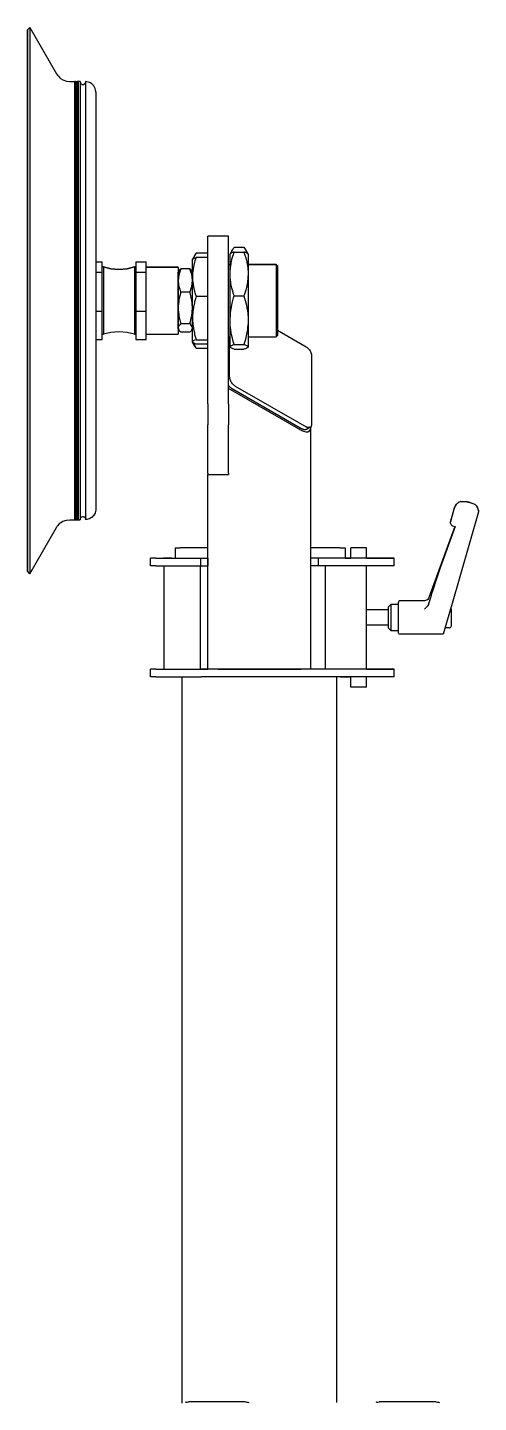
# Model space of a CAD drawing. Header units: inches. Extents: x -233729 to 737493, y -275239 to 196021.
# Drawn here: x 486933 to 487108, y 20398 to 20932 of the extents above; entities that cross this region are included whole.
import ezdxf

# ---------------------------------------------------------------- set-up
doc = ezdxf.new("R2010")
doc.units = ezdxf.units.IN
doc.header["$MEASUREMENT"] = 0
doc.layers.add('P_AX', color=7, linetype='Continuous')

# ---------------------------------------------------------------- blocks, each defined once
blk = doc.blocks.new('A$C48CB4C16')
at = {"layer": 'P_AX', "color": 6, "linetype": 'Continuous'}
for p, q in [((3289.48, 533.52, 710.66), (3289.48, 251.85, 710.66)), ((3291.01, 533.21, 710.66), (3290.7, 533.31, 710.66)), ((3314.1, 533.11, 710.66), (3291.9, 533.11, 710.66)), ((3314.99, 533.21, 710.66), (3315.3, 533.31, 710.66)), ((3349.48, 533.31, 710.66), (3349.48, 251.85, 710.66)), ((3365.01, 533.21, 710.66), (3364.7, 533.31, 710.66)), ((3388.1, 533.11, 710.66), (3365.9, 533.11, 710.66)), ((3388.99, 533.21, 710.66), (3389.3, 533.31, 710.66)), ((3277.23, 251.85, 710.66), (3277.23, 248.85, 710.66)), ((3279.23, 251.85, 710.66), (3277.23, 251.85, 710.66)), ((3279.23, 251.85, 710.66), (3297.03, 251.85, 710.66)), ((3301.99, 251.85, 710.66), (3297.03, 251.85, 710.66)), ((3336.58, 251.85, 710.66), (3301.99, 251.85, 710.66)), ((3342.3, 251.85, 710.66), (3336.58, 251.85, 710.66)), ((3371.72, 251.85, 710.66), (3342.3, 251.85, 710.66)), ((3350.98, 251.88, 710.66), (3354.98, 251.88, 710.66)), ((3350.98, 251.88, 710.66), (3350.98, 251.85, 710.66)), ((3360.98, 255.85, 710.66), (3354.98, 255.85, 710.66)), ((3354.98, 255.85, 710.66), (3354.98, 251.85, 710.66)), ((3360.98, 255.85, 710.66), (3360.98, 251.85, 710.66)), ((3371.72, 251.85, 710.66), (3371.72, 248.85, 710.66)), ((3279.23, 248.85, 710.66), (3277.23, 248.85, 710.66)), ((3279.23, 248.85, 710.66), (3277.23, 248.85, 710.66)), ((3279.23, 248.85, 710.66), (3282.33, 248.85, 710.66)), ((3279.23, 248.85, 710.66), (3297.03, 248.85, 710.66)), ((3282.33, 248.85, 710.66), (3282.28, 248.85, 710.66)), ((3282.33, 248.85, 710.66), (3282.28, 248.85, 710.66)), ((3282.69, 248.85, 710.66), (3282.33, 248.85, 710.66)), ((3282.33, 208.85, 710.66), (3282.33, 248.85, 710.66)), ((3282.69, 248.85, 710.66), (3296.6, 248.85, 710.66)), ((3296.6, 248.85, 710.66), (3299.42, 248.85, 710.66)), ((3296.6, 248.85, 710.66), (3296.6, 208.85, 710.66)), ((3301.99, 248.85, 710.66), (3297.03, 248.85, 710.66)), ((3299.42, 248.85, 710.66), (3299.42, 208.85, 710.66)), ((3299.42, 248.85, 710.66), (3299.48, 248.85, 710.66)), ((3299.48, 248.85, 710.66), (3299.48, 173.42, 710.66)), ((3303.48, 248.85, 710.66), (3301.99, 248.85, 710.66)), ((3303.48, 248.85, 710.66), (3335.48, 248.85, 710.66)), ((3335.48, 248.85, 710.66), (3303.48, 248.85, 710.66)), ((3336.58, 248.85, 710.66), (3335.48, 248.85, 710.66)), ((3342.3, 248.85, 710.66), (3336.58, 248.85, 710.66)), ((3339.48, 248.85, 710.66), (3339.48, 155.16, 710.66)), ((3344.94, 248.85, 710.66), (3339.48, 248.85, 710.66)), ((3371.72, 248.85, 710.66), (3342.3, 248.85, 710.66)), ((3344.94, 208.85, 710.66), (3344.94, 248.85, 710.66)), ((3360.26, 248.85, 710.66), (3344.94, 248.85, 710.66)), ((3360.98, 248.85, 710.66), (3360.26, 248.85, 710.66)), ((3360.98, 248.85, 710.66), (3360.98, 208.85, 710.66)), ((3360.98, 248.85, 710.66), (3362.57, 248.85, 710.66)), ((3362.57, 248.85, 710.66), (3371.72, 248.85, 710.66)), ((3373.5, 234.96, 710.66), (3373.48, 234.83, 710.66)), ((3373.48, 234.83, 710.66), (3373.48, 229.09, 710.66)), ((3373.58, 235.13, 710.66), (3373.5, 234.96, 710.66)), ((3373.72, 235.25, 710.66), (3373.58, 235.13, 710.66)), ((3373.89, 235.32, 710.66), (3373.72, 235.25, 710.66)), ((3373.93, 235.32, 710.66), (3373.89, 235.32, 710.66)), ((3373.98, 235.35, 710.66), (3373.93, 235.32, 710.66)), ((3373.98, 235.35, 710.66), (3373.98, 235.33, 710.66)), ((3390.8, 235.35, 710.66), (3373.98, 235.35, 710.66)), ((3393.59, 225.62, 710.66), (3390.8, 235.35, 710.66)), ((3369.48, 231.85, 710.66), (3360.98, 231.85, 710.66)), ((3369.48, 232.85, 710.66), (3370.48, 233.85, 710.66)), ((3369.48, 227.75, 710.66), (3369.48, 232.85, 710.66)), ((3370.48, 226.09, 710.66), (3370.48, 233.85, 710.66)), ((3370.48, 233.85, 710.66), (3373.48, 233.85, 710.66)), ((3393.18, 232.85, 710.66), (3391.51, 232.85, 710.66)), ((3393.18, 232.85, 710.66), (3393.31, 232.84, 710.66)), ((3393.31, 232.84, 710.66), (3393.56, 232.75, 710.66)), ((3393.56, 232.75, 710.66), (3393.77, 232.59, 710.66)), ((3393.77, 232.59, 710.66), (3393.91, 232.37, 710.66)), ((3393.91, 232.37, 710.66), (3393.98, 232.11, 710.66)), ((3393.98, 232.11, 710.66), (3393.98, 231.98, 710.66)), ((3393.98, 231.98, 710.66), (3393.98, 225.65, 710.66)), ((3369.48, 225.85, 710.66), (3360.98, 225.85, 710.66)), ((3369.48, 224.85, 710.66), (3369.48, 227.75, 710.66)), ((3370.48, 223.85, 710.66), (3369.48, 224.85, 710.66)), ((3370.48, 223.85, 710.66), (3370.48, 226.09, 710.66)), ((3373.48, 229.09, 710.66), (3373.48, 222.92, 710.66)), ((3383.95, 225.19, 710.66), (3383.48, 225.62, 710.66)), ((3384.09, 225.04, 710.66), (3383.95, 225.19, 710.66)), ((3384.18, 224.94, 710.66), (3384.09, 225.04, 710.66)), ((3384.39, 224.72, 710.66), (3384.18, 224.94, 710.66)), ((3384.63, 224.42, 710.66), (3384.39, 224.72, 710.66)), ((3384.71, 224.32, 710.66), (3384.63, 224.42, 710.66)), ((3384.77, 224.22, 710.66), (3384.71, 224.32, 710.66)), ((3385.04, 223.75, 710.66), (3384.77, 224.22, 710.66)), ((3393.96, 224.32, 710.66), (3393.59, 225.62, 710.66)), ((3393.77, 225.1, 710.66), (3393.74, 225.08, 710.66)), ((3393.91, 225.33, 710.66), (3393.77, 225.1, 710.66)), ((3393.98, 225.58, 710.66), (3393.91, 225.33, 710.66)), ((3404.42, 187.85, 710.66), (3393.96, 224.32, 710.66)), ((3393.98, 225.65, 710.66), (3393.98, 225.58, 710.66)), ((3373.48, 223.85, 710.66), (3370.48, 223.85, 710.66)), ((3373.5, 222.71, 710.66), (3373.48, 222.92, 710.66)), ((3373.58, 222.55, 710.66), (3373.5, 222.71, 710.66)), ((3373.72, 222.42, 710.66), (3373.58, 222.55, 710.66)), ((3373.89, 222.35, 710.66), (3373.72, 222.42, 710.66)), ((3373.98, 222.35, 710.66), (3373.89, 222.35, 710.66)), ((3383.48, 222.35, 710.66), (3373.98, 222.35, 710.66)), ((3383.95, 222.29, 710.66), (3383.48, 222.35, 710.66)), ((3384.39, 222.11, 710.66), (3383.95, 222.29, 710.66)), ((3384.77, 221.83, 710.66), (3384.39, 222.11, 710.66)), ((3385.08, 221.47, 710.66), (3384.77, 221.83, 710.66)), ((3385.08, 223.66, 710.66), (3385.04, 223.75, 710.66)), ((3385.11, 223.59, 710.66), (3385.08, 223.66, 710.66)), ((3385.26, 221.1, 710.66), (3385.08, 221.47, 710.66)), ((3385.26, 223.14, 710.66), (3385.11, 223.59, 710.66)), ((3385.57, 221.99, 710.66), (3385.26, 223.14, 710.66)), ((3395.3, 193.51, 710.66), (3385.26, 221.1, 710.66)), ((3385.67, 221.64, 710.66), (3385.57, 221.99, 710.66)), ((3386.07, 220.29, 710.66), (3385.67, 221.64, 710.66)), ((3386.16, 220, 710.66), (3386.07, 220.29, 710.66)), ((3386.84, 217.86, 710.66), (3386.16, 220, 710.66)), ((3388.06, 214.2, 710.66), (3386.84, 217.86, 710.66)), ((3389.65, 209.61, 710.66), (3388.06, 214.2, 710.66)), ((3230.4, 211.84, 710.66), (3229.48, 210.92, 710.66)), ((3229.48, 0.92, 710.66), (3229.48, 210.92, 710.66)), ((3229.48, 210.92, 710.66), (3229.48, 85.73, 710.66)), ((3230.4, 0, 710.66), (3230.4, 211.84, 710.66)), ((3230.4, 211.84, 710.66), (3240.75, 193.92, 710.66)), ((3277.23, 208.85, 710.66), (3277.23, 205.85, 710.66)), ((3279.23, 208.85, 710.66), (3277.23, 208.85, 710.66)), ((3279.23, 208.85, 710.66), (3296.74, 208.85, 710.66)), ((3296.74, 208.85, 710.66), (3299.48, 208.85, 710.66)), ((3296.74, 208.85, 710.66), (3296.74, 205.85, 710.66)), ((3299.48, 205.85, 710.66), (3299.48, 208.85, 710.66)), ((3342.35, 208.85, 710.66), (3339.48, 208.85, 710.66)), ((3371.72, 208.85, 710.66), (3342.35, 208.85, 710.66)), ((3342.35, 208.85, 710.66), (3342.35, 205.85, 710.66)), ((3371.72, 208.85, 710.66), (3371.72, 205.85, 710.66)), ((3395.38, 193.53, 710.66), (3389.65, 209.61, 710.66)), ((3279.23, 205.85, 710.66), (3277.23, 205.85, 710.66)), ((3279.23, 205.85, 710.66), (3277.23, 205.85, 710.66)), ((3279.23, 205.85, 710.66), (3296.74, 205.85, 710.66)), ((3279.23, 205.85, 710.66), (3282.78, 205.85, 710.66)), ((3285.43, 205.85, 710.66), (3282.23, 205.85, 710.66)), ((3285.43, 205.85, 710.66), (3282.23, 205.85, 710.66)), ((3282.78, 205.85, 710.66), (3286.73, 205.85, 710.66)), ((3286.73, 201.85, 710.66), (3286.73, 205.85, 710.66)), ((3296.74, 205.85, 710.66), (3299.48, 205.85, 710.66)), ((3342.35, 205.85, 710.66), (3339.48, 205.85, 710.66)), ((3371.72, 205.85, 710.66), (3342.35, 205.85, 710.66)), ((3352.73, 201.85, 710.66), (3352.73, 205.85, 710.66)), ((3352.73, 205.85, 710.66), (3354.84, 205.85, 710.66)), ((3354.98, 205.85, 710.66), (3352.73, 205.85, 710.66)), ((3360.98, 205.85, 710.66), (3352.73, 205.85, 710.66)), ((3354.84, 205.85, 710.66), (3354.98, 205.85, 710.66)), ((3354.98, 205.85, 710.66), (3354.98, 201.85, 710.66)), ((3360.98, 205.85, 710.66), (3362.57, 205.85, 710.66)), ((3360.98, 205.85, 710.66), (3360.98, 201.85, 710.66)), ((3362.57, 205.85, 710.66), (3371.72, 205.85, 710.66)), ((3286.73, 201.85, 710.66), (3288.73, 201.85, 710.66)), ((3299.48, 201.85, 710.66), (3288.73, 201.85, 710.66)), ((3350.73, 201.85, 710.66), (3339.48, 201.85, 710.66)), ((3350.73, 201.85, 710.66), (3352.73, 201.85, 710.66)), ((3360.98, 201.85, 710.66), (3354.98, 201.85, 710.66)), ((3240.75, 193.92, 710.66), (3241.02, 193.46, 710.66)), ((3241.02, 193.46, 710.66), (3241.13, 193.3, 710.66)), ((3241.13, 193.3, 710.66), (3241.33, 193.1, 710.66)), ((3241.33, 193.1, 710.66), (3242.09, 192.29, 710.66)), ((3242.09, 192.29, 710.66), (3242.35, 192.12, 710.66)), ((3242.35, 192.12, 710.66), (3243.25, 191.52, 710.66)), ((3393.53, 192.05, 710.66), (3393.59, 192.42, 710.66)), ((3393.53, 192.03, 710.66), (3393.53, 192.05, 710.66)), ((3393.58, 191.68, 710.66), (3393.53, 192.03, 710.66)), ((3393.53, 191.8, 710.66), (3393.53, 192.03, 710.66)), ((3393.53, 191.94, 710.66), (3393.53, 192.03, 710.66)), ((3393.59, 192.42, 710.66), (3393.68, 192.65, 710.66)), ((3393.68, 192.65, 710.66), (3393.83, 192.86, 710.66)), ((3393.83, 192.86, 710.66), (3393.89, 192.93, 710.66)), ((3393.89, 192.93, 710.66), (3394.1, 193.1, 710.66)), ((3394.1, 193.1, 710.66), (3394.44, 193.26, 710.66)), ((3394.44, 193.26, 710.66), (3395.38, 193.53, 710.66)), ((3243.25, 191.52, 710.66), (3244.56, 191.05, 710.66)), ((3244.56, 191.05, 710.66), (3245.94, 190.92, 710.66)), ((3245.94, 190.92, 710.66), (3247.78, 190.92, 710.66)), ((3247.79, 190.95, 710.66), (3247.78, 190.91, 710.66)), ((3247.78, 44.36, 710.66), (3247.78, 190.91, 710.66)), ((3247.83, 190.98, 710.66), (3247.79, 190.95, 710.66)), ((3247.86, 191.05, 710.66), (3247.83, 190.98, 710.66)), ((3247.95, 191.07, 710.66), (3247.86, 191.05, 710.66)), ((3247.98, 191.09, 710.66), (3247.95, 191.07, 710.66)), ((3248.08, 191.06, 710.66), (3247.98, 191.09, 710.66)), ((3248.1, 191.05, 710.66), (3248.08, 191.06, 710.66)), ((3248.16, 190.97, 710.66), (3248.1, 191.05, 710.66)), ((3248.17, 190.95, 710.66), (3248.16, 190.97, 710.66)), ((3248.18, 190.91, 710.66), (3248.17, 190.95, 710.66)), ((3248.18, 190.92, 710.66), (3248.78, 190.92, 710.66)), ((3248.18, 20.92, 710.66), (3248.18, 190.91, 710.66)), ((3248.79, 190.95, 710.66), (3248.78, 190.91, 710.66)), ((3248.78, 20.92, 710.66), (3248.78, 190.91, 710.66)), ((3248.83, 190.98, 710.66), (3248.79, 190.95, 710.66)), ((3248.86, 191.05, 710.66), (3248.83, 190.98, 710.66)), ((3248.95, 191.07, 710.66), (3248.86, 191.05, 710.66)), ((3248.98, 191.09, 710.66), (3248.95, 191.07, 710.66)), ((3249.08, 191.06, 710.66), (3248.98, 191.09, 710.66)), ((3249.1, 191.05, 710.66), (3249.08, 191.06, 710.66)), ((3249.16, 190.97, 710.66), (3249.1, 191.05, 710.66)), ((3249.17, 190.95, 710.66), (3249.16, 190.97, 710.66)), ((3249.18, 190.91, 710.66), (3249.17, 190.95, 710.66)), ((3249.18, 190.92, 710.66), (3249.98, 190.92, 710.66)), ((3249.18, 44.36, 710.66), (3249.18, 190.91, 710.66)), ((3249.98, 117.15, 710.66), (3249.98, 190.92, 710.66)), ((3249.98, 190.72, 710.66), (3250.03, 190.4, 710.66)), ((3250.03, 190.4, 710.66), (3250.04, 190.39, 710.66)), ((3250.04, 190.39, 710.66), (3250.24, 190.04, 710.66)), ((3250.24, 190.04, 710.66), (3250.26, 190.03, 710.66)), ((3250.26, 190.03, 710.66), (3250.57, 189.79, 710.66)), ((3250.57, 189.79, 710.66), (3250.61, 189.79, 710.66)), ((3250.61, 189.79, 710.66), (3250.98, 189.71, 710.66)), ((3250.98, 189.71, 710.66), (3251.02, 189.71, 710.66)), ((3251.02, 189.71, 710.66), (3251.39, 189.79, 710.66)), ((3251.39, 189.79, 710.66), (3251.42, 189.81, 710.66)), ((3251.42, 189.81, 710.66), (3251.72, 190.04, 710.66)), ((3251.72, 190.04, 710.66), (3251.76, 190.08, 710.66)), ((3251.76, 190.08, 710.66), (3251.93, 190.4, 710.66)), ((3251.93, 190.4, 710.66), (3251.98, 190.53, 710.66)), ((3251.98, 20.94, 710.66), (3251.98, 190.91, 710.66)), ((3252.53, 190.85, 710.66), (3251.98, 190.89, 710.66)), ((3253.37, 190.61, 710.66), (3252.53, 190.85, 710.66)), ((3253.57, 190.55, 710.66), (3253.37, 190.61, 710.66)), ((3254.34, 190.09, 710.66), (3253.57, 190.55, 710.66)), ((3254.51, 189.99, 710.66), (3254.34, 190.09, 710.66)), ((3255.13, 189.33, 710.66), (3254.51, 189.99, 710.66)), ((3255.25, 189.19, 710.66), (3255.13, 189.33, 710.66)), ((3255.68, 188.36, 710.66), (3255.25, 189.19, 710.66)), ((3255.75, 188.23, 710.66), (3255.68, 188.36, 710.66)), ((3255.96, 187.23, 710.66), (3255.75, 188.23, 710.66)), ((3255.97, 187.16, 710.66), (3255.96, 187.23, 710.66)), ((3255.98, 186.91, 710.66), (3255.97, 187.16, 710.66)), ((3255.98, 25.03, 710.66), (3255.98, 186.91, 710.66)), ((3393.58, 191.45, 710.66), (3393.53, 191.8, 710.66)), ((3394.67, 187.85, 710.66), (3393.58, 191.68, 710.66)), ((3395.01, 186.44, 710.66), (3393.58, 191.45, 710.66)), ((3395.01, 186.61, 710.66), (3394.67, 187.85, 710.66)), ((3403.65, 185.35, 710.66), (3404.48, 187.36, 710.66)), ((3404.39, 186.83, 710.66), (3404.21, 186.31, 710.66)), ((3404.44, 187.06, 710.66), (3404.39, 186.83, 710.66)), ((3404.48, 187.63, 710.66), (3404.42, 187.85, 710.66)), ((3404.48, 187.55, 710.66), (3404.44, 187.06, 710.66)), ((3404.48, 187.63, 710.66), (3404.48, 187.59, 710.66)), ((3404.48, 187.59, 710.66), (3404.48, 187.63, 710.66)), ((3404.48, 187.59, 710.66), (3404.48, 187.55, 710.66)), ((3404.48, 187.55, 710.66), (3404.48, 187.59, 710.66)), ((3404.48, 187.47, 710.66), (3404.48, 187.58, 710.66)), ((3404.48, 187.47, 710.66), (3404.48, 187.58, 710.66)), ((3404.48, 187.36, 710.66), (3404.48, 187.47, 710.66)), ((3404.48, 187.36, 710.66), (3404.48, 187.47, 710.66)), ((3395.11, 186.31, 710.66), (3395.01, 186.61, 710.66)), ((3395.01, 186.44, 710.66), (3395.97, 184.81, 710.66)), ((3395.27, 185.93, 710.66), (3395.11, 186.31, 710.66)), ((3395.43, 185.62, 710.66), (3395.27, 185.93, 710.66)), ((3395.56, 185.42, 710.66), (3395.43, 185.62, 710.66)), ((3395.6, 185.35, 710.66), (3395.56, 185.42, 710.66)), ((3395.87, 185.01, 710.66), (3395.6, 185.35, 710.66)), ((3395.99, 184.87, 710.66), (3395.87, 185.01, 710.66)), ((3396.37, 184.52, 710.66), (3395.99, 184.87, 710.66)), ((3396.43, 184.47, 710.66), (3396.37, 184.52, 710.66)), ((3396.91, 184.15, 710.66), (3396.43, 184.47, 710.66)), ((3396.97, 184.12, 710.66), (3396.91, 184.15, 710.66)), ((3397.4, 183.92, 710.66), (3396.97, 184.12, 710.66)), ((3397.47, 183.89, 710.66), (3397.4, 183.92, 710.66)), ((3397.58, 183.85, 710.66), (3397.47, 183.89, 710.66)), ((3397.61, 183.85, 710.66), (3397.58, 183.85, 710.66)), ((3397.61, 183.85, 710.66), (3399.69, 183.85, 710.66)), ((3399.69, 183.85, 710.66), (3402.42, 184.63, 710.66)), ((3399.94, 183.92, 710.66), (3399.69, 183.85, 710.66)), ((3399.94, 183.92, 710.66), (3400.31, 184.04, 710.66)), ((3400.02, 183.95, 710.66), (3399.94, 183.92, 710.66)), ((3400.7, 184.16, 710.66), (3400.02, 183.95, 710.66)), ((3400.7, 184.16, 710.66), (3400.02, 183.95, 710.66)), ((3400.31, 184.04, 710.66), (3400.7, 184.16, 710.66)), ((3402.42, 184.7, 710.66), (3400.7, 184.16, 710.66)), ((3400.7, 184.16, 710.66), (3402.42, 184.63, 710.66)), ((3400.85, 184.21, 710.66), (3400.7, 184.16, 710.66)), ((3403.09, 185.01, 710.66), (3402.42, 184.7, 710.66)), ((3403.18, 185.07, 710.66), (3403.09, 185.01, 710.66)), ((3403.78, 185.62, 710.66), (3403.18, 185.07, 710.66)), ((3403.84, 185.7, 710.66), (3403.78, 185.62, 710.66)), ((3404.11, 186.11, 710.66), (3403.84, 185.7, 710.66)), ((3404.21, 186.31, 710.66), (3404.11, 186.11, 710.66)), ((3299.48, 172.83, 710.66), (3299.48, 173.42, 710.66)), ((3299.48, 173.42, 710.66), (3307.48, 173.42, 710.66)), ((3299.48, 172.83, 710.66), (3299.48, 154.09, 710.66)), ((3307.48, 172.83, 710.66), (3307.48, 173.42, 710.66)), ((3307.48, 172.83, 710.66), (3307.48, 154.09, 710.66)), ((3335.48, 156.14, 710.66), (3307.48, 140.08, 710.66)), ((3308.63, 139.92, 710.66), (3336.21, 155.74, 710.66)), ((3310.05, 139.11, 710.66), (3337.62, 154.93, 710.66)), ((3335.48, 156.14, 710.66), (3336.52, 156.62, 710.66)), ((3336.52, 156.62, 710.66), (3337.48, 156.85, 710.66)), ((3337.48, 156.85, 710.66), (3338.31, 156.8, 710.66)), ((3339.11, 155.07, 710.66), (3337.7, 155.88, 710.66)), ((3338.31, 156.8, 710.66), (3338.94, 156.49, 710.66)), ((3338.94, 156.49, 710.66), (3339.34, 155.93, 710.66)), ((3339.34, 155.93, 710.66), (3339.48, 155.16, 710.66)), ((3339.48, 154.7, 710.66), (3339.48, 155.16, 710.66)), ((3299.48, 145.92, 710.66), (3299.48, 154.09, 710.66)), ((3307.48, 145.92, 710.66), (3307.48, 154.09, 710.66)), ((3339.74, 127.47, 710.66), (3339.74, 153.69, 710.66)), ((3299.48, 145.92, 710.66), (3299.48, 121.19, 710.66)), ((3307.48, 145.92, 710.66), (3307.48, 121.19, 710.66)), ((3307.71, 139.15, 710.66), (3307.48, 138.85, 710.66)), ((3307.92, 135.43, 710.66), (3307.92, 119.92, 710.66)), ((3294.45, 123.61, 710.66), (3293.53, 122.03, 710.66)), ((3294.08, 122.39, 710.66), (3294.32, 123.05, 710.66)), ((3294.32, 123.05, 710.66), (3294.47, 123.4, 710.66)), ((3294.76, 124.12, 710.66), (3294.45, 123.61, 710.66)), ((3294.47, 123.4, 710.66), (3294.91, 124.35, 710.66)), ((3294.47, 122.55, 710.66), (3294.91, 122.69, 710.66)), ((3294.91, 124.35, 710.66), (3294.76, 124.12, 710.66)), ((3294.91, 124.35, 710.66), (3299.48, 124.35, 710.66)), ((3294.91, 122.69, 710.66), (3299.48, 122.69, 710.66)), ((3299.48, 124.35, 710.66), (3299.48, 122.69, 710.66)), ((3299.48, 122.69, 710.66), (3299.48, 121.08, 710.66)), ((3308.13, 124.01, 710.66), (3308.08, 123.87, 710.66)), ((3308.13, 124.01, 710.66), (3308.08, 123.92, 710.66)), ((3308.08, 123.92, 710.66), (3308.08, 123.85, 710.66)), ((3308.08, 123.87, 710.66), (3308.08, 123.85, 710.66)), ((3308.08, 123.85, 710.66), (3308.08, 113.53, 710.66)), ((3308.08, 123.85, 710.66), (3308.11, 123.73, 710.66)), ((3308.11, 123.73, 710.66), (3308.13, 123.71, 710.66)), ((3308.33, 124.2, 710.66), (3308.13, 124.01, 710.66)), ((3308.13, 123.71, 710.66), (3308.2, 123.61, 710.66)), ((3308.2, 123.61, 710.66), (3308.29, 123.54, 710.66)), ((3308.29, 123.54, 710.66), (3308.51, 123.4, 710.66)), ((3308.34, 124.21, 710.66), (3308.33, 124.2, 710.66)), ((3308.52, 124.31, 710.66), (3308.34, 124.21, 710.66)), ((3308.51, 123.4, 710.66), (3308.57, 123.37, 710.66)), ((3308.63, 124.37, 710.66), (3308.52, 124.31, 710.66)), ((3308.57, 123.37, 710.66), (3308.73, 123.29, 710.66)), ((3308.99, 124.53, 710.66), (3308.63, 124.37, 710.66)), ((3308.73, 123.29, 710.66), (3308.99, 123.18, 710.66)), ((3309.07, 124.56, 710.66), (3308.99, 124.53, 710.66)), ((3308.99, 123.18, 710.66), (3309.17, 123.12, 710.66)), ((3309.32, 124.64, 710.66), (3309.07, 124.56, 710.66)), ((3309.17, 123.12, 710.66), (3309.58, 122.98, 710.66)), ((3309.69, 124.76, 710.66), (3309.32, 124.64, 710.66)), ((3309.69, 122.95, 710.66), (3309.32, 121.74, 710.66)), ((3309.58, 122.98, 710.66), (3309.69, 122.95, 710.66)), ((3309.69, 124.76, 710.66), (3313.47, 124.76, 710.66)), ((3309.69, 122.95, 710.66), (3313.47, 122.95, 710.66)), ((3313.8, 124.66, 710.66), (3313.47, 124.76, 710.66)), ((3313.47, 122.95, 710.66), (3313.84, 123.07, 710.66)), ((3313.7, 122.23, 710.66), (3313.47, 122.95, 710.66)), ((3313.99, 124.59, 710.66), (3313.8, 124.66, 710.66)), ((3313.84, 123.07, 710.66), (3313.9, 123.09, 710.66)), ((3313.9, 123.09, 710.66), (3314.17, 123.18, 710.66)), ((3314.33, 124.46, 710.66), (3313.99, 124.59, 710.66)), ((3314.17, 123.18, 710.66), (3314.4, 123.28, 710.66)), ((3314.43, 124.42, 710.66), (3314.33, 124.46, 710.66)), ((3314.4, 123.28, 710.66), (3314.65, 123.4, 710.66)), ((3314.65, 124.31, 710.66), (3314.43, 124.42, 710.66)), ((3314.7, 124.28, 710.66), (3314.65, 124.31, 710.66)), ((3314.65, 123.4, 710.66), (3314.75, 123.46, 710.66)), ((3314.94, 124.11, 710.66), (3314.7, 124.28, 710.66)), ((3314.75, 123.46, 710.66), (3314.82, 123.5, 710.66)), ((3314.82, 123.5, 710.66), (3314.97, 123.62, 710.66)), ((3314.96, 124.1, 710.66), (3314.94, 124.11, 710.66)), ((3315.04, 124, 710.66), (3314.96, 124.1, 710.66)), ((3314.97, 123.62, 710.66), (3315.02, 123.68, 710.66)), ((3315.02, 123.68, 710.66), (3315.07, 123.79, 710.66)), ((3315.05, 123.98, 710.66), (3315.04, 124, 710.66)), ((3315.04, 124, 710.66), (3315.08, 123.92, 710.66)), ((3315.06, 123.95, 710.66), (3315.05, 123.98, 710.66)), ((3315.08, 123.85, 710.66), (3315.06, 123.95, 710.66)), ((3315.07, 123.79, 710.66), (3315.08, 123.85, 710.66)), ((3315.08, 123.85, 710.66), (3315.08, 123.92, 710.66)), ((3315.08, 113.53, 710.66), (3315.08, 123.85, 710.66)), ((3326.48, 117.41, 710.66), (3337.62, 123.8, 710.66)), ((3326.48, 117.41, 710.66), (3337.62, 123.8, 710.66)), ((3255.98, 120.98, 710.66), (3258.48, 120.98, 710.66)), ((3258.48, 120.98, 710.66), (3258.48, 109.96, 710.66)), ((3258.48, 118.98, 710.66), (3258.98, 118.98, 710.66)), ((3258.98, 92.86, 710.66), (3258.98, 118.98, 710.66)), ((3261.78, 118.3, 710.66), (3258.98, 118.98, 710.66)), ((3264.98, 118.03, 710.66), (3261.78, 118.3, 710.66)), ((3268.18, 118.3, 710.66), (3264.98, 118.03, 710.66)), ((3270.98, 118.98, 710.66), (3268.18, 118.3, 710.66)), ((3270.98, 103.91, 710.66), (3270.98, 118.98, 710.66)), ((3270.98, 118.98, 710.66), (3271.48, 118.98, 710.66)), ((3271.48, 120.98, 710.66), (3275.48, 120.98, 710.66)), ((3271.48, 109.96, 710.66), (3271.48, 120.98, 710.66)), ((3275.48, 120.98, 710.66), (3275.48, 109.96, 710.66)), ((3275.48, 118.92, 710.66), (3287.98, 118.92, 710.66)), ((3287.98, 104.79, 710.66), (3287.98, 118.92, 710.66)), ((3288.21, 117.31, 710.66), (3288.25, 117.38, 710.66)), ((3288.25, 117.38, 710.66), (3288.55, 117.78, 710.66)), ((3288.35, 117.53, 710.66), (3288.27, 117.41, 710.66)), ((3288.51, 117.72, 710.66), (3288.35, 117.53, 710.66)), ((3288.55, 117.78, 710.66), (3288.56, 117.79, 710.66)), ((3288.56, 117.79, 710.66), (3288.96, 118.19, 710.66)), ((3288.82, 118.05, 710.66), (3288.64, 117.87, 710.66)), ((3288.92, 118.14, 710.66), (3288.82, 118.05, 710.66)), ((3292.5, 118.19, 710.66), (3288.96, 118.19, 710.66)), ((3292.5, 118.19, 710.66), (3292.65, 118.06, 710.66)), ((3292.65, 118.06, 710.66), (3292.9, 117.79, 710.66)), ((3292.9, 117.79, 710.66), (3293.11, 117.54, 710.66)), ((3293.11, 117.54, 710.66), (3293.22, 117.38, 710.66)), ((3293.22, 117.38, 710.66), (3293.25, 117.32, 710.66)), ((3293.48, 121.88, 710.66), (3293.53, 122.02, 710.66)), ((3293.53, 122.02, 710.66), (3293.48, 121.94, 710.66)), ((3293.48, 121.94, 710.66), (3293.48, 121.88, 710.66)), ((3293.54, 121.73, 710.66), (3293.48, 121.88, 710.66)), ((3293.48, 121.88, 710.66), (3293.48, 112.69, 710.66)), ((3293.53, 122.02, 710.66), (3293.54, 122.04, 710.66)), ((3293.54, 122.04, 710.66), (3293.58, 122.09, 710.66)), ((3293.58, 121.68, 710.66), (3293.54, 121.73, 710.66)), ((3293.58, 122.09, 710.66), (3293.71, 122.2, 710.66)), ((3293.71, 121.57, 710.66), (3293.58, 121.68, 710.66)), ((3293.71, 122.2, 710.66), (3293.87, 122.29, 710.66)), ((3293.87, 121.48, 710.66), (3293.71, 121.57, 710.66)), ((3293.87, 122.29, 710.66), (3294.02, 122.37, 710.66)), ((3294.02, 121.4, 710.66), (3293.87, 121.48, 710.66)), ((3293.87, 116.93, 710.66), (3294.22, 118.61, 710.66)), ((3294.02, 122.37, 710.66), (3294.32, 122.49, 710.66)), ((3294.32, 121.28, 710.66), (3294.02, 121.4, 710.66)), ((3294.22, 118.61, 710.66), (3294.32, 119.02, 710.66)), ((3294.32, 122.49, 710.66), (3294.47, 122.55, 710.66)), ((3294.47, 121.22, 710.66), (3294.32, 121.28, 710.66)), ((3294.32, 119.02, 710.66), (3294.76, 120.58, 710.66)), ((3294.91, 121.08, 710.66), (3294.47, 121.22, 710.66)), ((3294.76, 120.58, 710.66), (3294.91, 121.08, 710.66)), ((3294.91, 121.08, 710.66), (3299.48, 121.08, 710.66)), ((3299.48, 121.19, 710.66), (3299.48, 80.92, 710.66)), ((3299.48, 121.08, 710.66), (3299.48, 104.31, 710.66)), ((3307.48, 121.19, 710.66), (3307.48, 80.92, 710.66)), ((3307.48, 119.92, 710.66), (3308.08, 119.92, 710.66)), ((3308.37, 117.38, 710.66), (3308.34, 117.18, 710.66)), ((3308.52, 118.3, 710.66), (3308.37, 117.38, 710.66)), ((3308.7, 119.23, 710.66), (3308.52, 118.3, 710.66)), ((3308.99, 120.52, 710.66), (3308.7, 119.23, 710.66)), ((3309.17, 121.18, 710.66), (3308.99, 120.52, 710.66)), ((3309.32, 121.74, 710.66), (3309.17, 121.18, 710.66)), ((3313.84, 121.74, 710.66), (3313.7, 122.23, 710.66)), ((3314.17, 120.52, 710.66), (3313.84, 121.74, 710.66)), ((3314.25, 120.18, 710.66), (3314.17, 120.52, 710.66)), ((3314.65, 118.3, 710.66), (3314.25, 120.18, 710.66)), ((3314.65, 118.28, 710.66), (3314.65, 118.3, 710.66)), ((3314.82, 117.18, 710.66), (3314.65, 118.28, 710.66)), ((3315.08, 119.92, 710.66), (3325.98, 119.92, 710.66)), ((3325.98, 101.96, 710.66), (3325.98, 119.92, 710.66)), ((3325.98, 119.92, 710.66), (3326.48, 119.42, 710.66)), ((3326.48, 104.75, 710.66), (3326.48, 119.42, 710.66)), ((3249.98, 20.92, 710.66), (3249.98, 117.15, 710.66)), ((3287.98, 116.92, 710.66), (3288.21, 117.31, 710.66)), ((3287.98, 116.92, 710.66), (3287.98, 116.55, 710.66)), ((3287.98, 116.55, 710.66), (3288.01, 116.84, 710.66)), ((3287.99, 116.4, 710.66), (3287.98, 116.55, 710.66)), ((3287.98, 116.55, 710.66), (3287.98, 108.77, 710.66)), ((3288.05, 116.13, 710.66), (3287.99, 116.4, 710.66)), ((3288.01, 116.84, 710.66), (3288.05, 116.97, 710.66)), ((3288.05, 116.97, 710.66), (3288.2, 117.29, 710.66)), ((3288.12, 115.96, 710.66), (3288.05, 116.13, 710.66)), ((3288.25, 115.72, 710.66), (3288.12, 115.96, 710.66)), ((3288.2, 117.29, 710.66), (3288.21, 117.31, 710.66)), ((3288.41, 115.48, 710.66), (3288.25, 115.72, 710.66)), ((3288.25, 111.87, 710.66), (3288.48, 113.07, 710.66)), ((3288.56, 115.31, 710.66), (3288.41, 115.48, 710.66)), ((3288.48, 113.07, 710.66), (3288.56, 113.4, 710.66)), ((3288.91, 114.95, 710.66), (3288.56, 115.31, 710.66)), ((3288.56, 113.4, 710.66), (3288.96, 114.9, 710.66)), ((3288.96, 114.9, 710.66), (3288.91, 114.95, 710.66)), ((3292.5, 114.9, 710.66), (3288.96, 114.9, 710.66)), ((3292.83, 115.22, 710.66), (3292.5, 114.9, 710.66)), ((3292.5, 114.9, 710.66), (3292.74, 114.05, 710.66)), ((3292.74, 114.05, 710.66), (3292.9, 113.4, 710.66)), ((3292.9, 115.31, 710.66), (3292.83, 115.22, 710.66)), ((3293.41, 116.13, 710.66), (3292.9, 115.31, 710.66)), ((3292.9, 113.4, 710.66), (3293.17, 112.14, 710.66)), ((3293.17, 112.14, 710.66), (3293.22, 111.88, 710.66)), ((3293.25, 117.32, 710.66), (3293.38, 117.07, 710.66)), ((3293.25, 117.32, 710.66), (3293.48, 116.92, 710.66)), ((3293.38, 117.07, 710.66), (3293.41, 116.97, 710.66)), ((3293.41, 116.97, 710.66), (3293.48, 116.62, 710.66)), ((3293.43, 116.18, 710.66), (3293.41, 116.13, 710.66)), ((3293.48, 116.55, 710.66), (3293.43, 116.18, 710.66)), ((3293.48, 116.62, 710.66), (3293.48, 116.55, 710.66)), ((3293.48, 112.69, 710.66), (3293.5, 113.5, 710.66)), ((3293.48, 112.69, 710.66), (3293.48, 96.73, 710.66)), ((3293.5, 111.89, 710.66), (3293.48, 112.69, 710.66)), ((3293.5, 113.5, 710.66), (3293.58, 114.82, 710.66)), ((3293.58, 114.82, 710.66), (3293.61, 115.13, 710.66)), ((3293.61, 115.13, 710.66), (3293.84, 116.8, 710.66)), ((3293.84, 116.8, 710.66), (3293.87, 116.93, 710.66)), ((3308.15, 115.36, 710.66), (3308.08, 113.95, 710.66)), ((3308.08, 113.95, 710.66), (3308.08, 113.53, 710.66)), ((3308.08, 113.53, 710.66), (3308.08, 95.6, 710.66)), ((3308.08, 113.53, 710.66), (3308.2, 111.02, 710.66)), ((3308.17, 115.65, 710.66), (3308.15, 115.36, 710.66)), ((3308.34, 117.18, 710.66), (3308.17, 115.65, 710.66)), ((3314.91, 116.51, 710.66), (3314.82, 117.18, 710.66)), ((3315.02, 115.36, 710.66), (3314.91, 116.51, 710.66)), ((3314.99, 111.42, 710.66), (3315.05, 112.27, 710.66)), ((3315.05, 114.8, 710.66), (3315.02, 115.36, 710.66)), ((3315.08, 113.53, 710.66), (3315.05, 114.8, 710.66)), ((3315.05, 112.27, 710.66), (3315.08, 113.11, 710.66)), ((3315.08, 95.6, 710.66), (3315.08, 113.53, 710.66)), ((3315.08, 113.11, 710.66), (3315.08, 113.53, 710.66)), ((3255.98, 109.96, 710.66), (3258.48, 109.96, 710.66)), ((3258.48, 109.96, 710.66), (3258.48, 94.9, 710.66)), ((3271.48, 94.9, 710.66), (3271.48, 109.96, 710.66)), ((3271.48, 109.96, 710.66), (3275.48, 109.96, 710.66)), ((3275.48, 109.96, 710.66), (3275.48, 94.9, 710.66)), ((3287.98, 108.77, 710.66), (3288, 109.59, 710.66)), ((3288, 107.95, 710.66), (3287.98, 108.77, 710.66)), ((3287.98, 108.77, 710.66), (3287.98, 98.15, 710.66)), ((3288, 109.59, 710.66), (3288.05, 110.32, 710.66)), ((3288.05, 107.22, 710.66), (3288, 107.95, 710.66)), ((3288.05, 110.32, 710.66), (3288.15, 111.27, 710.66)), ((3288.15, 106.27, 710.66), (3288.05, 107.22, 710.66)), ((3288.15, 111.27, 710.66), (3288.25, 111.87, 710.66)), ((3293.22, 111.88, 710.66), (3293.41, 110.41, 710.66)), ((3293.41, 107.13, 710.66), (3293.22, 105.67, 710.66)), ((3293.41, 110.41, 710.66), (3293.41, 110.33, 710.66)), ((3293.41, 110.33, 710.66), (3293.48, 108.77, 710.66)), ((3293.48, 108.77, 710.66), (3293.41, 107.22, 710.66)), ((3293.41, 107.22, 710.66), (3293.41, 107.13, 710.66)), ((3293.58, 110.57, 710.66), (3293.5, 111.89, 710.66)), ((3293.61, 110.26, 710.66), (3293.58, 110.57, 710.66)), ((3293.84, 108.58, 710.66), (3293.61, 110.26, 710.66)), ((3293.87, 108.46, 710.66), (3293.84, 108.58, 710.66)), ((3294.22, 106.78, 710.66), (3293.87, 108.46, 710.66)), ((3294.32, 106.37, 710.66), (3294.22, 106.78, 710.66)), ((3308.2, 111.02, 710.66), (3308.25, 110.55, 710.66)), ((3308.25, 110.55, 710.66), (3308.73, 107.66, 710.66)), ((3308.73, 107.66, 710.66), (3308.91, 106.88, 710.66)), ((3308.91, 106.88, 710.66), (3309.17, 105.87, 710.66)), ((3314, 105.89, 710.66), (3314.43, 107.66, 710.66)), ((3314.43, 107.66, 710.66), (3314.47, 107.85, 710.66)), ((3314.47, 107.85, 710.66), (3314.65, 108.77, 710.66)), ((3314.65, 108.77, 710.66), (3314.79, 109.66, 710.66)), ((3314.79, 109.66, 710.66), (3314.96, 111.02, 710.66)), ((3314.96, 111.02, 710.66), (3314.99, 111.42, 710.66)), ((3270.98, 92.86, 710.66), (3270.98, 103.91, 710.66)), ((3287.98, 92.92, 710.66), (3287.98, 104.79, 710.66)), ((3288.25, 105.67, 710.66), (3288.15, 106.27, 710.66)), ((3288.48, 104.47, 710.66), (3288.25, 105.67, 710.66)), ((3288.41, 101.07, 710.66), (3288.56, 101.54, 710.66)), ((3288.56, 104.14, 710.66), (3288.48, 104.47, 710.66)), ((3288.96, 102.64, 710.66), (3288.56, 104.14, 710.66)), ((3288.56, 101.54, 710.66), (3288.91, 102.51, 710.66)), ((3288.91, 102.51, 710.66), (3288.96, 102.64, 710.66)), ((3292.5, 102.64, 710.66), (3288.96, 102.64, 710.66)), ((3292.74, 103.49, 710.66), (3292.5, 102.64, 710.66)), ((3292.5, 102.64, 710.66), (3292.83, 101.76, 710.66)), ((3292.9, 104.14, 710.66), (3292.74, 103.49, 710.66)), ((3292.83, 101.76, 710.66), (3292.9, 101.54, 710.66)), ((3293.17, 105.4, 710.66), (3292.9, 104.14, 710.66)), ((3292.9, 101.54, 710.66), (3293.22, 100.42, 710.66)), ((3293.22, 105.67, 710.66), (3293.17, 105.4, 710.66)), ((3294.02, 101.26, 710.66), (3294.32, 102.45, 710.66)), ((3294.76, 104.81, 710.66), (3294.32, 106.37, 710.66)), ((3294.32, 102.45, 710.66), (3294.47, 102.95, 710.66)), ((3294.47, 102.95, 710.66), (3294.91, 104.31, 710.66)), ((3294.91, 104.31, 710.66), (3294.76, 104.81, 710.66)), ((3299.48, 104.31, 710.66), (3294.91, 104.31, 710.66)), ((3299.48, 104.31, 710.66), (3299.48, 89.16, 710.66)), ((3308.99, 101.91, 710.66), (3308.77, 101.04, 710.66)), ((3309.26, 102.82, 710.66), (3308.99, 101.91, 710.66)), ((3309.17, 105.87, 710.66), (3309.47, 104.82, 710.66)), ((3309.32, 103.02, 710.66), (3309.26, 102.82, 710.66)), ((3309.69, 104.11, 710.66), (3309.32, 103.02, 710.66)), ((3309.47, 104.82, 710.66), (3309.69, 104.11, 710.66)), ((3309.69, 104.11, 710.66), (3313.47, 104.11, 710.66)), ((3313.47, 104.11, 710.66), (3313.99, 105.87, 710.66)), ((3313.59, 103.79, 710.66), (3313.47, 104.11, 710.66)), ((3313.84, 103.02, 710.66), (3313.59, 103.79, 710.66)), ((3314.17, 101.91, 710.66), (3313.84, 103.02, 710.66)), ((3313.99, 105.87, 710.66), (3314, 105.89, 710.66)), ((3314.17, 101.89, 710.66), (3314.17, 101.91, 710.66)), ((3314.59, 100.18, 710.66), (3314.17, 101.89, 710.66)), ((3325.98, 91.92, 710.66), (3325.98, 101.96, 710.66)), ((3326.48, 92.42, 710.66), (3326.48, 104.75, 710.66)), ((3287.98, 98.15, 710.66), (3287.99, 98.55, 710.66)), ((3288.01, 97.34, 710.66), (3287.98, 98.15, 710.66)), ((3287.98, 98.15, 710.66), (3287.98, 94.92, 710.66)), ((3287.99, 98.55, 710.66), (3288.05, 99.28, 710.66)), ((3288.05, 97.01, 710.66), (3288.01, 97.34, 710.66)), ((3288.05, 99.28, 710.66), (3288.12, 99.77, 710.66)), ((3288.2, 96.11, 710.66), (3288.05, 97.01, 710.66)), ((3288.12, 99.77, 710.66), (3288.25, 100.42, 710.66)), ((3288.25, 95.88, 710.66), (3288.2, 96.11, 710.66)), ((3288.25, 100.42, 710.66), (3288.41, 101.07, 710.66)), ((3293.22, 100.42, 710.66), (3293.22, 100.39, 710.66)), ((3293.22, 100.39, 710.66), (3293.41, 99.28, 710.66)), ((3293.38, 96.73, 710.66), (3293.22, 95.88, 710.66)), ((3293.41, 97.01, 710.66), (3293.38, 96.73, 710.66)), ((3293.41, 99.28, 710.66), (3293.43, 99.15, 710.66)), ((3293.48, 97.94, 710.66), (3293.41, 97.01, 710.66)), ((3293.43, 99.15, 710.66), (3293.48, 98.15, 710.66)), ((3293.48, 96.73, 710.66), (3293.54, 98.19, 710.66)), ((3293.48, 98.15, 710.66), (3293.48, 97.94, 710.66)), ((3293.54, 95.28, 710.66), (3293.48, 96.73, 710.66)), ((3293.48, 96.73, 710.66), (3293.48, 89.9, 710.66)), ((3293.54, 98.19, 710.66), (3293.58, 98.66, 710.66)), ((3293.58, 98.66, 710.66), (3293.71, 99.69, 710.66)), ((3293.71, 99.69, 710.66), (3293.87, 100.57, 710.66)), ((3293.87, 100.57, 710.66), (3294.02, 101.26, 710.66)), ((3308.09, 96.23, 710.66), (3308.08, 95.6, 710.66)), ((3308.15, 97.25, 710.66), (3308.09, 96.23, 710.66)), ((3308.19, 97.77, 710.66), (3308.15, 97.25, 710.66)), ((3308.34, 98.89, 710.66), (3308.19, 97.77, 710.66)), ((3308.41, 99.35, 710.66), (3308.34, 98.89, 710.66)), ((3308.52, 99.91, 710.66), (3308.41, 99.35, 710.66)), ((3308.77, 101.04, 710.66), (3308.52, 99.91, 710.66)), ((3314.65, 99.91, 710.66), (3314.59, 100.18, 710.66)), ((3314.82, 98.89, 710.66), (3314.65, 99.91, 710.66)), ((3314.87, 98.55, 710.66), (3314.82, 98.89, 710.66)), ((3315.02, 97.25, 710.66), (3314.87, 98.55, 710.66)), ((3315.03, 97, 710.66), (3315.02, 97.25, 710.66)), ((3315.08, 95.6, 710.66), (3315.03, 97, 710.66)), ((3255.98, 94.9, 710.66), (3258.48, 94.9, 710.66)), ((3255.98, 90.87, 710.66), (3258.48, 90.87, 710.66)), ((3255.98, 90.86, 710.66), (3258.48, 90.86, 710.66)), ((3258.48, 94.9, 710.66), (3258.48, 90.87, 710.66)), ((3258.48, 92.86, 710.66), (3258.98, 92.86, 710.66)), ((3258.98, 92.86, 710.66), (3258.48, 92.86, 710.66)), ((3258.98, 92.86, 710.66), (3261.78, 93.55, 710.66)), ((3261.78, 93.55, 710.66), (3258.98, 92.86, 710.66)), ((3261.78, 93.55, 710.66), (3264.98, 93.81, 710.66)), ((3264.98, 93.81, 710.66), (3261.78, 93.55, 710.66)), ((3264.98, 93.81, 710.66), (3268.18, 93.55, 710.66)), ((3268.18, 93.55, 710.66), (3264.98, 93.81, 710.66)), ((3268.18, 93.55, 710.66), (3270.98, 92.86, 710.66)), ((3270.98, 92.86, 710.66), (3268.18, 93.55, 710.66)), ((3271.48, 92.86, 710.66), (3270.98, 92.86, 710.66)), ((3270.98, 92.86, 710.66), (3271.48, 92.86, 710.66)), ((3271.48, 94.9, 710.66), (3275.48, 94.9, 710.66)), ((3271.48, 90.87, 710.66), (3271.48, 94.9, 710.66)), ((3271.48, 90.87, 710.66), (3275.48, 90.87, 710.66)), ((3271.48, 90.86, 710.66), (3275.48, 90.86, 710.66)), ((3275.48, 94.9, 710.66), (3275.48, 90.87, 710.66)), ((3287.98, 92.92, 710.66), (3275.48, 92.92, 710.66)), ((3275.48, 92.92, 710.66), (3287.98, 92.92, 710.66)), ((3288.21, 94.52, 710.66), (3287.98, 94.92, 710.66)), ((3288.21, 94.53, 710.66), (3287.98, 94.92, 710.66)), ((3287.98, 92.92, 710.66), (3287.98, 92.93, 710.66)), ((3288.2, 94.55, 710.66), (3288.19, 94.56, 710.66)), ((3288.21, 94.53, 710.66), (3288.2, 94.55, 710.66)), ((3288.25, 94.46, 710.66), (3288.21, 94.53, 710.66)), ((3288.21, 94.52, 710.66), (3288.25, 94.47, 710.66)), ((3288.55, 94.78, 710.66), (3288.25, 95.88, 710.66)), ((3288.25, 94.47, 710.66), (3288.35, 94.31, 710.66)), ((3288.27, 94.44, 710.66), (3288.25, 94.46, 710.66)), ((3288.35, 94.31, 710.66), (3288.56, 94.06, 710.66)), ((3288.55, 94.06, 710.66), (3288.51, 94.12, 710.66)), ((3288.56, 94.76, 710.66), (3288.55, 94.78, 710.66)), ((3288.56, 94.06, 710.66), (3288.55, 94.06, 710.66)), ((3288.96, 93.65, 710.66), (3288.56, 94.76, 710.66)), ((3288.56, 94.06, 710.66), (3288.82, 93.79, 710.66)), ((3288.64, 93.97, 710.66), (3288.56, 94.06, 710.66)), ((3288.82, 93.79, 710.66), (3288.96, 93.65, 710.66)), ((3288.96, 93.65, 710.66), (3288.92, 93.7, 710.66)), ((3292.5, 93.65, 710.66), (3288.96, 93.65, 710.66)), ((3292.5, 93.65, 710.66), (3288.96, 93.65, 710.66)), ((3292.5, 93.65, 710.66), (3292.9, 94.06, 710.66)), ((3292.65, 94.03, 710.66), (3292.5, 93.65, 710.66)), ((3292.65, 93.79, 710.66), (3292.5, 93.65, 710.66)), ((3292.9, 94.76, 710.66), (3292.65, 94.03, 710.66)), ((3292.9, 94.06, 710.66), (3292.65, 93.79, 710.66)), ((3293.11, 95.45, 710.66), (3292.9, 94.76, 710.66)), ((3293.11, 94.31, 710.66), (3292.9, 94.06, 710.66)), ((3292.9, 94.06, 710.66), (3292.91, 94.06, 710.66)), ((3292.91, 94.06, 710.66), (3293.22, 94.47, 710.66)), ((3293.22, 95.88, 710.66), (3293.11, 95.45, 710.66)), ((3293.22, 94.46, 710.66), (3293.11, 94.31, 710.66)), ((3293.22, 94.47, 710.66), (3293.26, 94.53, 710.66)), ((3293.25, 94.52, 710.66), (3293.22, 94.46, 710.66)), ((3293.25, 94.52, 710.66), (3293.48, 94.92, 710.66)), ((3293.26, 94.54, 710.66), (3293.25, 94.52, 710.66)), ((3293.26, 94.53, 710.66), (3293.48, 94.92, 710.66)), ((3293.58, 94.81, 710.66), (3293.54, 95.28, 710.66)), ((3293.71, 93.78, 710.66), (3293.58, 94.81, 710.66)), ((3293.87, 92.91, 710.66), (3293.71, 93.78, 710.66)), ((3294.02, 92.21, 710.66), (3293.87, 92.91, 710.66)), ((3294.32, 91.02, 710.66), (3294.02, 92.21, 710.66)), ((3294.47, 90.52, 710.66), (3294.32, 91.02, 710.66)), ((3307.48, 91.92, 710.66), (3308.08, 91.92, 710.66)), ((3307.48, 91.92, 710.66), (3308.08, 91.92, 710.66)), ((3308.08, 95.6, 710.66), (3308.1, 94.71, 710.66)), ((3308.08, 95.6, 710.66), (3308.08, 87.92, 710.66)), ((3308.1, 94.71, 710.66), (3308.11, 94.46, 710.66)), ((3308.11, 94.46, 710.66), (3308.2, 93.33, 710.66)), ((3308.2, 93.33, 710.66), (3308.22, 93.17, 710.66)), ((3308.22, 93.17, 710.66), (3308.46, 91.57, 710.66)), ((3308.46, 91.57, 710.66), (3308.51, 91.3, 710.66)), ((3308.51, 91.3, 710.66), (3308.73, 90.29, 710.66)), ((3314.43, 90.29, 710.66), (3314.53, 90.75, 710.66)), ((3314.53, 90.75, 710.66), (3314.65, 91.3, 710.66)), ((3314.65, 91.3, 710.66), (3314.83, 92.37, 710.66)), ((3314.83, 92.37, 710.66), (3314.96, 93.33, 710.66)), ((3314.96, 93.33, 710.66), (3315.02, 93.94, 710.66)), ((3315.02, 93.94, 710.66), (3315.05, 94.46, 710.66)), ((3315.05, 94.46, 710.66), (3315.08, 95.47, 710.66)), ((3315.08, 87.92, 710.66), (3315.08, 95.6, 710.66)), ((3315.08, 95.47, 710.66), (3315.08, 95.6, 710.66)), ((3315.08, 91.92, 710.66), (3325.98, 91.92, 710.66)), ((3325.98, 91.92, 710.66), (3315.08, 91.92, 710.66)), ((3326.48, 92.42, 710.66), (3325.98, 91.92, 710.66)), ((3325.98, 91.92, 710.66), (3326.48, 92.42, 710.66)), ((3229.48, 85.73, 710.66), (3229.48, 0.93, 710.66)), ((3293.52, 89.83, 710.66), (3293.48, 89.9, 710.66)), ((3294.44, 88.24, 710.66), (3293.48, 89.9, 710.66)), ((3293.52, 89.83, 710.66), (3293.58, 89.76, 710.66)), ((3293.58, 89.76, 710.66), (3293.61, 89.73, 710.66)), ((3293.61, 89.73, 710.66), (3293.84, 89.57, 710.66)), ((3293.87, 89.43, 710.66), (3293.81, 89.59, 710.66)), ((3293.84, 89.57, 710.66), (3293.87, 89.55, 710.66)), ((3293.87, 89.55, 710.66), (3294.22, 89.39, 710.66)), ((3294.02, 89.06, 710.66), (3293.87, 89.43, 710.66)), ((3294.32, 88.45, 710.66), (3294.02, 89.06, 710.66)), ((3294.22, 89.39, 710.66), (3294.32, 89.35, 710.66)), ((3294.32, 89.35, 710.66), (3294.76, 89.2, 710.66)), ((3294.44, 88.24, 710.66), (3294.32, 88.45, 710.66)), ((3294.47, 88.19, 710.66), (3294.44, 88.24, 710.66)), ((3294.91, 89.16, 710.66), (3294.47, 90.52, 710.66)), ((3294.91, 87.49, 710.66), (3294.47, 88.19, 710.66)), ((3294.76, 89.2, 710.66), (3294.91, 89.16, 710.66)), ((3299.48, 89.16, 710.66), (3294.91, 89.16, 710.66)), ((3299.48, 87.49, 710.66), (3294.91, 87.49, 710.66)), ((3299.48, 89.16, 710.66), (3299.48, 87.49, 710.66)), ((3308.12, 87.85, 710.66), (3308.08, 87.92, 710.66)), ((3308.08, 87.92, 710.66), (3309.16, 86.06, 710.66)), ((3308.2, 87.75, 710.66), (3308.12, 87.85, 710.66)), ((3308.22, 87.73, 710.66), (3308.2, 87.75, 710.66)), ((3308.46, 87.56, 710.66), (3308.22, 87.73, 710.66)), ((3308.45, 87.57, 710.66), (3308.46, 87.53, 710.66)), ((3308.51, 87.53, 710.66), (3308.46, 87.56, 710.66)), ((3308.46, 87.53, 710.66), (3308.51, 87.39, 710.66)), ((3308.73, 87.43, 710.66), (3308.51, 87.53, 710.66)), ((3308.51, 87.39, 710.66), (3308.73, 86.87, 710.66)), ((3308.73, 90.29, 710.66), (3308.83, 89.88, 710.66)), ((3308.83, 87.38, 710.66), (3308.73, 87.43, 710.66)), ((3308.73, 86.87, 710.66), (3308.83, 86.66, 710.66)), ((3308.83, 89.88, 710.66), (3309.17, 88.68, 710.66)), ((3309.17, 87.26, 710.66), (3308.83, 87.38, 710.66)), ((3308.83, 86.66, 710.66), (3309.16, 86.06, 710.66)), ((3309.16, 86.06, 710.66), (3309.17, 86.04, 710.66)), ((3309.17, 88.68, 710.66), (3309.36, 88.05, 710.66)), ((3309.36, 87.19, 710.66), (3309.17, 87.26, 710.66)), ((3309.17, 86.04, 710.66), (3309.36, 85.71, 710.66)), ((3309.36, 88.05, 710.66), (3309.69, 87.09, 710.66)), ((3309.69, 87.09, 710.66), (3309.36, 87.19, 710.66)), ((3309.36, 85.71, 710.66), (3309.69, 85.21, 710.66)), ((3309.69, 87.09, 710.66), (3313.47, 87.09, 710.66)), ((3313.47, 87.09, 710.66), (3313.99, 88.68, 710.66)), ((3313.84, 87.2, 710.66), (3313.47, 87.09, 710.66)), ((3313.47, 85.21, 710.66), (3313.99, 86.04, 710.66)), ((3314.09, 87.29, 710.66), (3313.84, 87.2, 710.66)), ((3313.99, 88.68, 710.66), (3314.09, 88.99, 710.66)), ((3313.99, 86.04, 710.66), (3314.01, 86.06, 710.66)), ((3314.01, 86.06, 710.66), (3315.08, 87.92, 710.66)), ((3314.01, 86.06, 710.66), (3314.09, 86.2, 710.66)), ((3314.09, 88.99, 710.66), (3314.43, 90.29, 710.66)), ((3314.17, 87.32, 710.66), (3314.09, 87.29, 710.66)), ((3314.09, 86.2, 710.66), (3314.43, 86.87, 710.66)), ((3314.53, 87.47, 710.66), (3314.17, 87.32, 710.66)), ((3314.43, 86.87, 710.66), (3314.53, 87.1, 710.66)), ((3314.65, 87.53, 710.66), (3314.53, 87.47, 710.66)), ((3314.53, 87.1, 710.66), (3314.65, 87.39, 710.66)), ((3314.82, 87.64, 710.66), (3314.65, 87.53, 710.66)), ((3314.65, 87.39, 710.66), (3314.71, 87.57, 710.66)), ((3314.84, 87.65, 710.66), (3314.82, 87.64, 710.66)), ((3315.03, 87.84, 710.66), (3314.84, 87.65, 710.66)), ((3315.03, 87.84, 710.66), (3315.08, 87.92, 710.66)), ((3307.48, 80.92, 710.66), (3299.48, 80.92, 710.66)), ((3307.48, 80.92, 710.66), (3299.48, 80.92, 710.66)), ((3309.69, 85.21, 710.66), (3313.47, 85.21, 710.66)), ((3247.78, 20.92, 710.66), (3247.78, 44.36, 710.66)), ((3249.18, 20.92, 710.66), (3249.18, 44.36, 710.66)), ((3249.98, 21.13, 710.66), (3250.03, 21.45, 710.66)), ((3250.03, 21.45, 710.66), (3250.04, 21.46, 710.66)), ((3250.04, 21.46, 710.66), (3250.24, 21.81, 710.66)), ((3250.24, 21.81, 710.66), (3250.26, 21.82, 710.66)), ((3250.26, 21.82, 710.66), (3250.57, 22.05, 710.66)), ((3250.57, 22.05, 710.66), (3250.61, 22.06, 710.66)), ((3250.61, 22.06, 710.66), (3250.98, 22.14, 710.66)), ((3250.98, 22.14, 710.66), (3251.02, 22.13, 710.66)), ((3251.02, 22.13, 710.66), (3251.39, 22.05, 710.66)), ((3251.39, 22.05, 710.66), (3251.42, 22.03, 710.66)), ((3251.42, 22.03, 710.66), (3251.72, 21.81, 710.66)), ((3251.72, 21.81, 710.66), (3251.76, 21.77, 710.66)), ((3251.76, 21.77, 710.66), (3251.93, 21.45, 710.66)), ((3251.93, 21.45, 710.66), (3251.98, 21.31, 710.66)), ((3253.88, 21.49, 710.66), (3253.57, 21.3, 710.66)), ((3254.51, 21.87, 710.66), (3253.88, 21.49, 710.66)), ((3254.77, 22.16, 710.66), (3254.51, 21.87, 710.66)), ((3255.25, 22.66, 710.66), (3254.77, 22.16, 710.66)), ((3255.46, 23.08, 710.66), (3255.25, 22.66, 710.66)), ((3255.75, 23.63, 710.66), (3255.46, 23.08, 710.66)), ((3255.9, 24.38, 710.66), (3255.75, 23.63, 710.66)), ((3255.97, 24.7, 710.66), (3255.9, 24.38, 710.66)), ((3255.98, 25.03, 710.66), (3255.97, 24.7, 710.66)), ((3255.98, 25.03, 710.66), (3255.98, 24.93, 710.66)), ((3255.98, 24.93, 710.66), (3255.98, 25.03, 710.66)), ((3230.4, 0, 710.66), (3240.75, 17.92, 710.66)), ((3230.4, 0, 710.66), (3240.75, 17.92, 710.66)), ((3240.75, 17.92, 710.66), (3240.83, 18.09, 710.66)), ((3240.75, 17.92, 710.66), (3240.75, 17.94, 710.66)), ((3240.83, 18.09, 710.66), (3241.13, 18.55, 710.66)), ((3241.13, 18.55, 710.66), (3241.33, 18.75, 710.66)), ((3241.33, 18.75, 710.66), (3242.09, 19.56, 710.66)), ((3242.09, 19.56, 710.66), (3242.35, 19.73, 710.66)), ((3242.35, 19.73, 710.66), (3243.25, 20.32, 710.66)), ((3243.25, 20.32, 710.66), (3244.56, 20.8, 710.66)), ((3244.56, 20.8, 710.66), (3245.86, 20.92, 710.66)), ((3245.86, 20.92, 710.66), (3245.94, 20.92, 710.66)), ((3245.94, 20.92, 710.66), (3247.78, 20.92, 710.66)), ((3245.94, 20.92, 710.66), (3247.78, 20.92, 710.66)), ((3247.78, 21.04, 710.66), (3247.79, 20.91, 710.66)), ((3247.79, 20.91, 710.66), (3247.8, 20.88, 710.66)), ((3247.8, 20.88, 710.66), (3247.86, 20.81, 710.66)), ((3247.86, 20.81, 710.66), (3247.89, 20.8, 710.66)), ((3247.89, 20.8, 710.66), (3247.98, 20.77, 710.66)), ((3247.98, 20.77, 710.66), (3248.02, 20.79, 710.66)), ((3248.02, 20.79, 710.66), (3248.1, 20.81, 710.66)), ((3248.1, 20.81, 710.66), (3248.14, 20.88, 710.66)), ((3248.14, 20.88, 710.66), (3248.17, 20.91, 710.66)), ((3248.17, 20.91, 710.66), (3248.18, 21.04, 710.66)), ((3248.18, 20.92, 710.66), (3248.78, 20.92, 710.66)), ((3248.18, 20.92, 710.66), (3248.78, 20.92, 710.66)), ((3248.78, 21.04, 710.66), (3248.79, 20.91, 710.66)), ((3248.79, 20.91, 710.66), (3248.8, 20.88, 710.66)), ((3248.8, 20.88, 710.66), (3248.86, 20.81, 710.66)), ((3248.86, 20.81, 710.66), (3248.89, 20.8, 710.66)), ((3248.89, 20.8, 710.66), (3248.98, 20.77, 710.66)), ((3248.98, 20.77, 710.66), (3249.02, 20.79, 710.66)), ((3249.02, 20.79, 710.66), (3249.1, 20.81, 710.66)), ((3249.1, 20.81, 710.66), (3249.14, 20.88, 710.66)), ((3249.14, 20.88, 710.66), (3249.17, 20.91, 710.66)), ((3249.17, 20.91, 710.66), (3249.18, 21.04, 710.66)), ((3249.98, 20.92, 710.66), (3249.18, 20.92, 710.66)), ((3249.98, 20.92, 710.66), (3249.18, 20.92, 710.66)), ((3252.53, 21.01, 710.66), (3251.98, 20.97, 710.66)), ((3253.57, 21.3, 710.66), (3252.53, 21.01, 710.66)), ((3230.4, 0, 710.66), (3229.48, 0.92, 710.66)), ((3230.4, 0, 710.66), (3229.48, 0.92, 710.66))]:
    blk.add_line(p, q, dxfattribs=at)
for centre, start, end in [((3291.9, 537.11, 710.66), 257.142, 269.9992), ((3314.1, 537.11, 710.66), 270.0008, 282.858), ((3365.9, 537.11, 710.66), 257.142, 269.9992), ((3388.1, 537.11, 710.66), 270.0008, 282.858)]:
    blk.add_arc(centre, 4, start, end, dxfattribs=at)
for points in [[(3337.7, 155.88, 710.66), (3337.38, 156, 710.66), (3337.02, 156.02, 710.66), (3336.62, 155.93, 710.66), (3336.21, 155.74, 710.66)], [(3339.11, 155.07, 710.66), (3338.79, 155.19, 710.66), (3338.43, 155.2, 710.66), (3338.03, 155.12, 710.66), (3337.62, 154.93, 710.66)], [(3339.74, 153.69, 710.66), (3339.7, 154.14, 710.66), (3339.58, 154.54, 710.66), (3339.38, 154.85, 710.66), (3339.11, 155.07, 710.66)], [(3308.63, 139.92, 710.66), (3308.16, 139.59, 710.66), (3307.71, 139.15, 710.66)], [(3310.05, 139.11, 710.66), (3309.5, 138.71, 710.66), (3308.98, 138.17, 710.66), (3308.55, 137.53, 710.66), (3308.21, 136.83, 710.66), (3308, 136.11, 710.66), (3307.92, 135.43, 710.66)], [(3337.62, 123.8, 710.66), (3338.17, 124.19, 710.66), (3338.68, 124.73, 710.66), (3339.12, 125.38, 710.66), (3339.46, 126.08, 710.66), (3339.67, 126.79, 710.66), (3339.74, 127.47, 710.66)], [(3337.62, 123.8, 710.66), (3338.17, 124.2, 710.66), (3338.68, 124.74, 710.66), (3339.12, 125.38, 710.66), (3339.46, 126.08, 710.66), (3339.67, 126.8, 710.66), (3339.74, 127.47, 710.66)]]:
    blk.add_spline(points, degree=3, dxfattribs=at)

msp = doc.modelspace()

# ---------------------------------------------------------------- block references
at = {"color": 1, "xscale": -1, "rotation": 180}
msp.add_blockref('A$C48CB4C16', (483703.87457, 20931.61615, -710.66459), dxfattribs=at)

doc.saveas('drawing.dxf')
